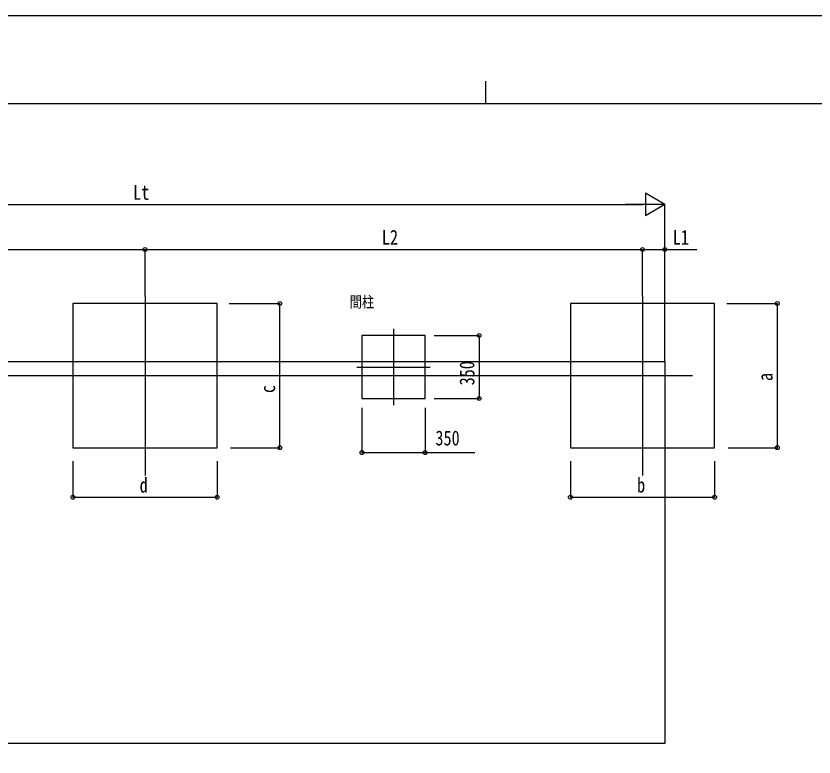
# Model space of a CAD drawing. Units: millimetres, scale not verified. Extents: x -10512 to 10512, y -7425 to 7425.
# Drawn here: x -2617 to 1811, y 3313 to 7425 of the extents above; entities that cross this region are included whole.
import ezdxf
from ezdxf.enums import TextEntityAlignment as Align

# ---------------------------------------------------------------- set-up
doc = ezdxf.new("R2010")
doc.units = ezdxf.units.MM
doc.header["$LTSCALE"] = 30
for name, color, linetype in [('0-2_USER1', 3, 'Continuous'), ('0-3_YKK_12', 2, 'Continuous'), ('0-5_YKK_A1', 4, 'Continuous'), ('0-6_YKK_D', 6, 'Continuous'), ('0-7_YKK_ZWAK', 7, 'Continuous')]:
    doc.layers.add(name, color=color, linetype=linetype)
doc.styles.add('ＭＳ ゴシック', font='')
doc.styles.get('ＭＳ ゴシック').set_extended_font_data('MS Gothic')

msp = doc.modelspace()

# ---------------------------------------------------------------- linework, layer by layer
at = {"layer": '0-3_YKK_12'}
for p, q in [((-1900.91, 5869.24), (-1900.91, 4874.07)), ((859.09, 5869.24), (859.09, 4874.07)), ((-522.32, 5688.27), (-522.32, 5265.64)), ((-726.05, 5476.95), (-318.59, 5476.95)), ((-5045.87, 5429.15), (-1726.77, 5429.15)), ((-2181.87, 5429.15), (1137.23, 5429.15))]:
    msp.add_line(p, q, dxfattribs=at)
at = {"layer": '0-5_YKK_A1'}
for p, q in [((-4784.91, 5506.95), (983.09, 5506.95)), ((983.09, 5506.95), (983.09, 3388.57)), ((983.09, 3388.57), (-4784.91, 3388.57))]:
    msp.add_line(p, q, dxfattribs=at)
for points in [[(-2300.91, 5029.15), (-1500.91, 5029.15), (-1500.91, 5829.15), (-2300.91, 5829.15)], [(459.09, 5029.15), (1259.09, 5029.15), (1259.09, 5829.15), (459.09, 5829.15)], [(-697.32, 5301.95), (-347.32, 5301.95), (-347.32, 5651.95), (-697.32, 5651.95)]]:
    msp.add_lwpolyline(points, close=True, dxfattribs=at)
at = {"layer": '0-6_YKK_D'}
for p, q in [((983.09, 6379.15), (874.84, 6441.65)), ((874.84, 6441.65), (874.84, 6316.65)), ((-4659.91, 6379.15), (858.09, 6379.15)), ((983.09, 6379.15), (766.59, 6379.15)), ((983.09, 6379.15), (874.84, 6316.65)), ((983.09, 5507.95), (983.09, 6380.15)), ((-4660.91, 6129.15), (-1900.91, 6129.15)), ((-1900.91, 5869.24), (-1900.91, 6130.15)), ((-1900.91, 5869.24), (-1900.91, 6130.15)), ((-1900.91, 6129.15), (859.09, 6129.15)), ((859.09, 5869.24), (859.09, 6130.15)), ((859.09, 5869.24), (859.09, 6130.15)), ((983.09, 5556.95), (983.09, 6130.15)), ((-1433.75, 5829.15), (-1151.8, 5829.15)), ((-1152.8, 5029.15), (-1152.8, 5829.15)), ((1326.25, 5829.15), (1608.2, 5829.15)), ((1607.2, 5029.15), (1607.2, 5829.15)), ((-296.32, 5651.95), (-46.32, 5651.95)), ((-47.32, 5651.95), (-47.32, 5301.95)), ((-296.32, 5301.95), (-46.32, 5301.95)), ((-697.32, 5250.95), (-697.32, 5000.95)), ((-347.32, 5250.95), (-347.32, 5000.95)), ((-1425.91, 5029.15), (-1151.8, 5029.15)), ((1334.09, 5029.15), (1608.2, 5029.15)), ((-2300.91, 4954.96), (-2300.91, 4753.15)), ((-1500.91, 4955.14), (-1500.91, 4753.15)), ((459.09, 4954.96), (459.09, 4753.15)), ((1259.09, 4955.14), (1259.09, 4753.15)), ((-2300.91, 4754.15), (-1500.91, 4754.15)), ((459.09, 4754.15), (1259.09, 4754.15))]:
    msp.add_line(p, q, dxfattribs=at)
for points in [[(859.09, 6129.15), (983.09, 6129.15), (1160.92, 6129.15)], [(-697.32, 5001.95), (-347.32, 5001.95), (-70.82, 5001.95)]]:
    msp.add_lwpolyline(points, dxfattribs=at)
for centre in [(-1900.91, 6129.15), (-1900.91, 6129.15), (859.09, 6129.15), (859.09, 6129.15), (983.09, 6129.15), (-1152.8, 5829.15), (1607.2, 5829.15), (-47.32, 5651.95), (-47.32, 5301.95), (-1152.8, 5029.15), (-697.32, 5001.95), (-347.32, 5001.95), (1607.2, 5029.15), (-2300.91, 4754.15), (-1500.91, 4754.15), (459.09, 4754.15), (1259.09, 4754.15)]:
    msp.add_circle(centre, 10.62, dxfattribs=at)
at = {"layer": '0-7_YKK_ZWAK'}
for p, q in [((-12.45, 7062.5), (-12.45, 6937.5)), ((9737.55, 6937.5), (-9762.45, 6937.5))]:
    msp.add_line(p, q, dxfattribs=at)
msp.add_lwpolyline([(-10512.5, -7425), (10512.5, -7425), (10512.5, 7425), (-10512.5, 7425)], close=True, dxfattribs=at)

# ---------------------------------------------------------------- texts
at = {"layer": '0-2_USER1', "style": 'ＭＳ ゴシック', "width": 0.8}
msp.add_text('間柱', height=61.86, dxfattribs=at).set_placement((-765.29, 5788.48), align=Align.BOTTOM_LEFT)
at = {"layer": '0-6_YKK_D', "style": 'ＭＳ ゴシック', "width": 0.8}
for s, p in [('Lt', (-1966.91, 6380.15)), ('L2', (-586.91, 6130.82)), ('L1', (1027.26, 6130.82)), ('350', (-289.82, 5016.95)), ('d', (-1930.91, 4755.49)), ('b', (829.09, 4755.49))]:
    msp.add_text(s, height=82.48, dxfattribs=at).set_placement(p, align=Align.BOTTOM_LEFT)
for s, p in [('350', (-48.99, 5374.95)), ('a', (1605.53, 5399.15)), ('c', (-1154.47, 5332.19))]:
    msp.add_text(s, height=82.48, rotation=90, dxfattribs=at).set_placement(p, align=Align.BOTTOM_LEFT)

doc.saveas('drawing.dxf')
